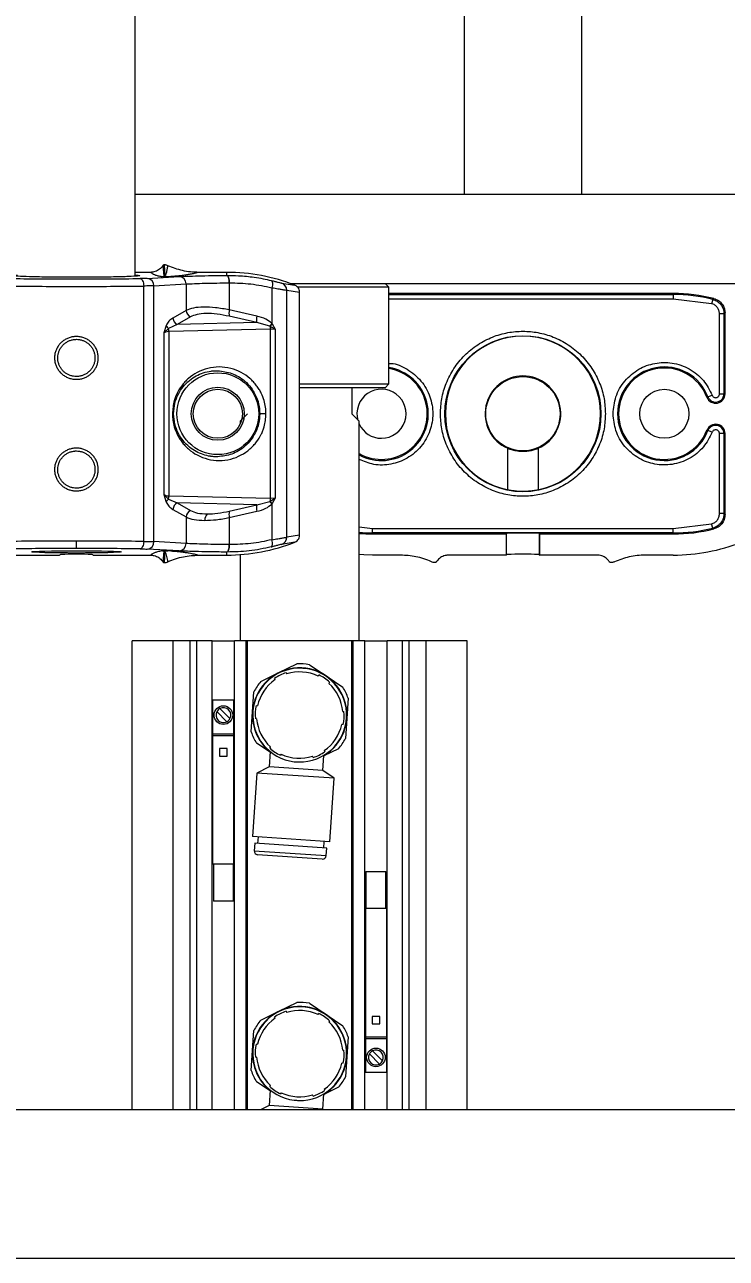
# Model space of a CAD drawing. Header units: millimetres. Extents: x 29 to 2500, y -68 to 1852.
# Drawn here: x 1214.8 to 1309.1, y 196.4 to 362.2 of the extents above; entities that cross this region are included whole.
import ezdxf

# ---------------------------------------------------------------- set-up
doc = ezdxf.new("R2010")
doc.units = ezdxf.units.MM
doc.header["$LTSCALE"] = 6
doc.layers.add('1', color=70, linetype='Continuous')
doc.styles.add('SLDTEXTSTYLE2', font='TXT', dxfattribs={"width": 0.7})
doc.dimstyles.new('SLDDIMSTYLE2', dxfattribs={"dimtxt": 18.169434, "dimasz": 4.5, "dimexe": 0, "dimexo": 0.0625, "dimgap": 4.542358, "dimtad": 0, "dimtih": 1, "dimtoh": 1, "dimdec": 0, "dimrnd": 1e-09, "dimzin": 12, "dimdsep": 46, "dimtxsty": 'SLDTEXTSTYLE2', "dimblk1": 'NONE', "dimblk2": 'NONE', "dimsah": 1, "dimcen": 0.09, "dimadec": 0, "dimazin": 3, "dimtfac": 1, "dimtdec": 3, "dimtofl": 0, "dimtmove": 0, "dimatfit": 3, "dimldrblk": 'NONE', "dimfxl": 0, "dimfrac": 2, "dimtolj": 1, "dimtzin": 12, "dimarcsym": 0})

# ---------------------------------------------------------------- blocks, each defined once
blk = doc.blocks.new('_D_4')
at = {"layer": '1'}
blk.add_line((1333.27, 386.69), (882.6, 386.69), dxfattribs=at)
at = {"layer": '1', "insert": (846.18, 396.57), "char_height": 15.875, "attachment_point": 1, "style": 'SLDTEXTSTYLE2'}
blk.add_mtext('190', dxfattribs=at)
blk = doc.blocks.new('_None')

msp = doc.modelspace()

# ---------------------------------------------------------------- linework, layer by layer
at = {"color": 7, "linetype": 'Continuous', "lineweight": 18}
for p, q in [((1229.665, 328.373), (1229.665, 401.89)), ((1273.865, 401.89), (1273.865, 339.39)), ((1289.665, 339.39), (1289.665, 401.89)), ((1229.665, 339.39), (1359.765, 339.39)), ((1231.722, 328.89), (1229.665, 328.89)), ((1231.271, 328.078), (1235.583, 328.327)), ((1233.565, 328.287), (1233.156, 328.332)), ((1233.398, 329.799), (1233.528, 328.371)), ((1233.528, 328.371), (1233.565, 328.287)), ((1233.565, 329.89), (1233.658, 328.378)), ((1233.581, 328.374), (1233.565, 329.89)), ((1233.565, 328.287), (1233.581, 328.374)), ((1234.434, 328.326), (1233.565, 328.287)), ((1233.658, 328.378), (1233.581, 328.374)), ((1241.967, 328.89), (1238.208, 328.89)), ((1241.967, 328.48), (1241.967, 328.89)), ((1241.986, 328.48), (1241.967, 328.48)), ((1230.805, 292.727), (1230.805, 327.053)), ((1232.181, 327.078), (1236.494, 327.327)), ((1232.181, 292.702), (1232.181, 327.078)), ((1236.494, 327.327), (1236.494, 323.756)), ((1242.298, 327.48), (1242.314, 327.48)), ((1242.314, 327.48), (1242.314, 323.846)), ((1248.039, 326.824), (1248.039, 322.034)), ((1249.332, 327.45), (1251.125, 327.152)), ((1250.497, 327.39), (1359.765, 327.39)), ((1263.765, 326.89), (1251.488, 326.89)), ((1263.765, 326.89), (1263.265, 327.39)), ((1263.765, 313.89), (1263.765, 326.89)), ((1250.024, 293.285), (1250.024, 326.496)), ((1250.024, 326.496), (1251.765, 326.219)), ((1251.765, 293.561), (1251.765, 326.219)), ((1301.967, 326.047), (1263.765, 326.047)), ((1263.765, 325.905), (1301.967, 325.905)), ((1301.967, 325.306), (1263.765, 325.306)), ((1301.967, 325.905), (1301.967, 326.047)), ((1301.967, 325.905), (1301.967, 325.306)), ((1307.118, 324.677), (1301.967, 325.306)), ((1307.262, 325.259), (1307.118, 324.677)), ((1307.415, 325.367), (1307.262, 325.259)), ((1236.494, 323.756), (1234.735, 322.739)), ((1246.017, 322.999), (1242.314, 323.846)), ((1308.781, 323.319), (1308.181, 323.319)), ((1308.181, 312.564), (1308.181, 323.319)), ((1308.922, 323.429), (1308.781, 323.319)), ((1308.781, 323.319), (1308.781, 312.564)), ((1308.922, 312.564), (1308.922, 323.429)), ((1233.837, 321.759), (1233.498, 320.765)), ((1235.317, 321.873), (1234.127, 321.365)), ((1237.075, 322.891), (1235.317, 321.873)), ((1246.017, 322.133), (1235.317, 321.873)), ((1246.017, 322.133), (1242.314, 322.98)), ((1247.739, 321.668), (1246.017, 322.133)), ((1247.796, 321.632), (1247.739, 321.668)), ((1247.88, 321.586), (1247.796, 321.632)), ((1248.039, 322.034), (1248.089, 321.961)), ((1248.089, 321.961), (1248.467, 321.245)), ((1234.127, 321.365), (1233.498, 320.765)), ((1233.498, 320.765), (1233.498, 299.015)), ((1234.187, 320.971), (1247.838, 321.303)), ((1234.187, 320.971), (1234.187, 298.809)), ((1247.838, 321.303), (1247.906, 321.304)), ((1247.838, 298.477), (1247.838, 321.303)), ((1248.467, 321.245), (1247.88, 321.586)), ((1247.906, 321.304), (1248.467, 321.245)), ((1248.467, 321.245), (1248.467, 298.536)), ((1251.765, 313.89), (1263.765, 313.89)), ((1263.265, 313.39), (1251.765, 313.39)), ((1258.765, 313.39), (1258.765, 309.89)), ((1263.265, 313.39), (1263.765, 313.89)), ((1306.493, 312.11), (1306.625, 312.161)), ((1306.625, 312.161), (1307.185, 312.378)), ((1308.181, 312.564), (1308.781, 312.564)), ((1308.781, 312.564), (1308.922, 312.564)), ((1234.827, 309.89), (1234.667, 309.89)), ((1243.765, 308.89), (1243.765, 308.515)), ((1247.238, 309.89), (1246.398, 309.89)), ((1259.765, 279.39), (1259.765, 308.89)), ((1306.625, 307.619), (1306.493, 307.67)), ((1307.185, 307.402), (1306.625, 307.619)), ((1308.781, 307.216), (1308.181, 307.216)), ((1308.181, 296.462), (1308.181, 307.216)), ((1308.922, 307.216), (1308.781, 307.216)), ((1308.781, 307.216), (1308.781, 296.462)), ((1308.922, 296.351), (1308.922, 307.216)), ((1279.716, 299.672), (1279.716, 305.243)), ((1283.815, 305.243), (1283.815, 299.672)), ((1233.498, 299.015), (1233.837, 298.021)), ((1233.498, 299.015), (1234.127, 298.415)), ((1234.127, 298.415), (1235.317, 297.907)), ((1247.838, 298.477), (1234.187, 298.809)), ((1247.796, 298.148), (1248.467, 298.536)), ((1248.467, 298.536), (1247.838, 298.477)), ((1248.467, 298.536), (1248.089, 297.82)), ((1234.735, 297.041), (1236.494, 296.024)), ((1246.017, 297.647), (1235.317, 297.907)), ((1235.317, 297.907), (1237.075, 296.89)), ((1242.314, 296.8), (1246.017, 297.647)), ((1242.314, 295.934), (1246.017, 296.781)), ((1246.017, 297.647), (1247.739, 298.112)), ((1247.739, 298.112), (1247.796, 298.148)), ((1248.089, 297.82), (1248.039, 297.746)), ((1248.039, 297.746), (1248.039, 292.956)), ((1236.494, 296.024), (1236.494, 292.453)), ((1242.314, 295.934), (1242.314, 292.3)), ((1301.967, 294.475), (1307.118, 295.103)), ((1307.262, 294.521), (1307.118, 295.103)), ((1308.781, 296.462), (1308.181, 296.462)), ((1308.781, 296.462), (1308.922, 296.351)), ((1251.765, 293.561), (1250.024, 293.285)), ((1259.765, 294.694), (1261.563, 294.475)), ((1261.563, 293.875), (1261.563, 294.475)), ((1261.563, 294.475), (1301.967, 294.475)), ((1261.563, 293.875), (1261.563, 293.733)), ((1301.967, 293.875), (1261.563, 293.875)), ((1261.563, 293.733), (1279.508, 293.733)), ((1279.508, 293.733), (1279.565, 293.791)), ((1279.508, 293.733), (1279.508, 290.89)), ((1279.565, 290.948), (1279.565, 293.791)), ((1283.965, 293.791), (1284.023, 293.733)), ((1283.965, 293.791), (1283.965, 290.948)), ((1284.023, 290.89), (1284.023, 293.733)), ((1284.023, 293.733), (1301.967, 293.733)), ((1301.967, 293.875), (1301.967, 294.475)), ((1301.967, 293.733), (1301.967, 293.875)), ((1307.415, 294.413), (1307.262, 294.521)), ((1221.765, 291.781), (1221.765, 292.781)), ((1236.494, 292.453), (1232.181, 292.702)), ((1242.314, 292.3), (1242.298, 292.3)), ((1251.125, 292.628), (1249.332, 292.331)), ((1211.809, 290.89), (1219.508, 290.89)), ((1219.565, 290.948), (1219.508, 290.89)), ((1224.023, 290.89), (1223.965, 290.948)), ((1224.023, 290.89), (1231.722, 290.89)), ((1235.583, 291.454), (1231.271, 291.702)), ((1233.156, 291.448), (1233.565, 291.493)), ((1233.528, 291.409), (1233.398, 289.981)), ((1233.565, 291.493), (1233.528, 291.409)), ((1233.565, 291.493), (1234.434, 291.454)), ((1233.581, 291.406), (1233.565, 291.493)), ((1233.565, 289.89), (1233.581, 291.406)), ((1233.658, 291.402), (1233.565, 289.89)), ((1233.581, 291.406), (1233.658, 291.402)), ((1238.208, 290.89), (1241.967, 290.89)), ((1241.967, 290.89), (1241.967, 291.301)), ((1241.967, 291.301), (1241.986, 291.301)), ((1243.765, 290.955), (1243.765, 279.39)), ((1265.323, 290.89), (1261.563, 290.89)), ((1279.508, 290.89), (1271.809, 290.89)), ((1279.508, 290.89), (1279.565, 290.948)), ((1283.965, 290.948), (1284.023, 290.89)), ((1291.722, 290.89), (1284.023, 290.89)), ((1301.967, 290.89), (1298.208, 290.89)), ((1229.265, 216.39), (1229.265, 279.39)), ((1234.765, 279.39), (1229.265, 279.39)), ((1234.765, 216.39), (1234.765, 279.39)), ((1237.043, 279.39), (1234.765, 279.39)), ((1237.043, 216.39), (1237.043, 279.39)), ((1237.943, 279.39), (1237.043, 279.39)), ((1237.943, 216.39), (1237.943, 279.39)), ((1240.015, 279.39), (1237.943, 279.39)), ((1240.015, 216.39), (1240.015, 279.39)), ((1240.015, 279.39), (1243.015, 279.39)), ((1243.015, 216.39), (1243.015, 279.39)), ((1244.577, 279.39), (1243.015, 279.39)), ((1244.577, 216.39), (1244.577, 279.39)), ((1244.765, 279.39), (1244.577, 279.39)), ((1244.765, 216.39), (1244.765, 279.39)), ((1258.765, 279.39), (1244.765, 279.39)), ((1258.765, 216.39), (1258.765, 279.39)), ((1258.954, 279.39), (1258.765, 279.39)), ((1258.954, 216.39), (1258.954, 279.39)), ((1260.515, 279.39), (1258.954, 279.39)), ((1260.515, 216.39), (1260.515, 279.39)), ((1260.515, 279.39), (1263.515, 279.39)), ((1263.515, 216.39), (1263.515, 279.39)), ((1265.587, 279.39), (1263.515, 279.39)), ((1265.587, 216.39), (1265.587, 279.39)), ((1266.487, 279.39), (1265.587, 279.39)), ((1266.487, 216.39), (1266.487, 279.39)), ((1268.765, 279.39), (1266.487, 279.39)), ((1268.765, 216.39), (1268.765, 279.39)), ((1274.265, 279.39), (1268.765, 279.39)), ((1274.265, 216.39), (1274.265, 279.39)), ((1248.974, 275.094), (1251.399, 276.28)), ((1253.069, 276.166), (1255.309, 274.659)), ((1246.549, 273.907), (1248.974, 275.094)), ((1248.459, 274.156), (1248.381, 274.315)), ((1249.953, 275.084), (1250.031, 274.925)), ((1254.239, 274.636), (1254.338, 274.783)), ((1255.309, 274.659), (1257.549, 273.152)), ((1255.79, 273.806), (1255.691, 273.659)), ((1245.43, 269.825), (1245.615, 272.518)), ((1240.115, 271.39), (1240.015, 271.39)), ((1242.915, 271.39), (1240.115, 271.39)), ((1240.115, 266.89), (1240.115, 271.39)), ((1242.402, 268.928), (1241.053, 270.277)), ((1242.915, 266.89), (1242.915, 271.39)), ((1243.015, 271.39), (1242.915, 271.39)), ((1245.928, 270.668), (1246.105, 270.656)), ((1258.285, 271.649), (1258.1, 268.955)), ((1240.629, 269.853), (1241.978, 268.503)), ((1245.245, 267.132), (1245.43, 269.825)), ((1245.985, 268.91), (1245.809, 268.922)), ((1257.545, 269.871), (1257.722, 269.858)), ((1258.1, 268.955), (1257.916, 266.262)), ((1257.602, 268.113), (1257.426, 268.125)), ((1240.115, 266.89), (1242.915, 266.89)), ((1240.115, 266.659), (1240.115, 266.89)), ((1240.115, 249.39), (1240.115, 266.659)), ((1240.115, 266.659), (1242.915, 266.659)), ((1242.915, 266.659), (1242.915, 266.89)), ((1242.915, 249.39), (1242.915, 266.659)), ((1247.814, 264.395), (1245.981, 265.628)), ((1241.015, 264.89), (1241.015, 263.89)), ((1242.015, 264.89), (1241.015, 264.89)), ((1241.015, 263.89), (1242.015, 263.89)), ((1242.015, 263.89), (1242.015, 264.89)), ((1247.82, 264.479), (1247.678, 262.418)), ((1247.74, 264.974), (1247.839, 265.121)), ((1249.291, 264.144), (1249.193, 263.997)), ((1253.577, 263.697), (1253.499, 263.855)), ((1254.861, 261.925), (1255.003, 263.984)), ((1256.981, 264.873), (1254.997, 263.902)), ((1255.071, 264.625), (1255.149, 264.466)), ((1247.678, 262.418), (1246.019, 261.606)), ((1254.861, 261.925), (1247.678, 262.418)), ((1246.019, 261.606), (1245.434, 253.085)), ((1256.394, 260.894), (1246.019, 261.606)), ((1256.394, 260.894), (1254.861, 261.925)), ((1255.81, 252.373), (1256.394, 260.894)), ((1255.81, 252.373), (1245.434, 253.085)), ((1245.722, 252.164), (1245.653, 251.166)), ((1255.399, 251.499), (1245.722, 252.164)), ((1246.182, 253.034), (1246.121, 252.136)), ((1255, 251.527), (1255.061, 252.425)), ((1245.653, 251.166), (1255.33, 250.502)), ((1254.797, 250.037), (1246.118, 250.633)), ((1255.33, 250.502), (1255.399, 251.499)), ((1240.115, 249.39), (1240.015, 249.39)), ((1240.115, 249.39), (1242.915, 249.39)), ((1240.165, 249.39), (1240.165, 244.39)), ((1242.865, 244.39), (1242.865, 249.39)), ((1243.015, 249.39), (1242.915, 249.39)), ((1260.665, 248.39), (1260.665, 243.39)), ((1260.665, 248.39), (1263.365, 248.39)), ((1263.365, 243.39), (1263.365, 248.39)), ((1242.865, 244.39), (1240.165, 244.39)), ((1260.515, 243.39), (1260.615, 243.39)), ((1263.415, 243.39), (1260.615, 243.39)), ((1260.615, 243.39), (1260.615, 226.121)), ((1263.415, 243.39), (1263.415, 226.121)), ((1263.415, 243.39), (1263.515, 243.39)), ((1248.974, 229.594), (1251.399, 230.78)), ((1253.069, 230.666), (1255.309, 229.159)), ((1246.549, 228.407), (1248.974, 229.594)), ((1248.459, 228.656), (1248.381, 228.815)), ((1249.953, 229.584), (1250.031, 229.425)), ((1254.239, 229.136), (1254.338, 229.283)), ((1255.309, 229.159), (1257.549, 227.652)), ((1262.515, 228.89), (1261.515, 228.89)), ((1261.515, 228.89), (1261.515, 227.89)), ((1262.515, 227.89), (1262.515, 228.89)), ((1255.79, 228.306), (1255.691, 228.159)), ((1261.515, 227.89), (1262.515, 227.89)), ((1245.43, 224.325), (1245.615, 227.018)), ((1258.285, 226.149), (1258.1, 223.455)), ((1263.415, 226.121), (1260.615, 226.121)), ((1260.615, 226.121), (1260.615, 225.89)), ((1263.415, 225.89), (1260.615, 225.89)), ((1260.615, 225.89), (1260.615, 221.39)), ((1263.415, 226.121), (1263.415, 225.89)), ((1263.415, 225.89), (1263.415, 221.39)), ((1245.245, 221.632), (1245.43, 224.325)), ((1245.928, 225.168), (1246.105, 225.156)), ((1257.545, 224.371), (1257.722, 224.358)), ((1261.129, 223.853), (1262.478, 222.503)), ((1262.902, 222.928), (1261.553, 224.277)), ((1245.985, 223.41), (1245.809, 223.422)), ((1257.602, 222.613), (1257.426, 222.625)), ((1258.1, 223.455), (1257.916, 220.762)), ((1260.515, 221.39), (1260.615, 221.39)), ((1260.615, 221.39), (1263.415, 221.39)), ((1263.415, 221.39), (1263.515, 221.39)), ((1247.814, 218.895), (1245.981, 220.128)), ((1247.82, 218.979), (1247.678, 216.918)), ((1247.74, 219.474), (1247.839, 219.621)), ((1256.981, 219.373), (1254.997, 218.402)), ((1255.071, 219.125), (1255.149, 218.966)), ((1249.291, 218.644), (1249.193, 218.497)), ((1253.577, 218.197), (1253.499, 218.355)), ((1254.861, 216.425), (1255.003, 218.484)), ((943.765, 216.39), (1489.765, 216.39)), ((1247.678, 216.918), (1246.6, 216.39)), ((1254.861, 216.425), (1247.678, 216.918)), ((1254.913, 216.39), (1254.861, 216.425)), ((943.765, 196.39), (1489.765, 196.39))]:
    msp.add_line(p, q, dxfattribs=at)
at = {"color": 7, "linetype": 'Continuous', "lineweight": 18, "flags": 128}
for points in [[(1242.298, 327.48), (1242.29, 327.672), (1242.27, 327.857), (1242.239, 328.028), (1242.198, 328.178), (1242.148, 328.303), (1242.092, 328.397), (1242.031, 328.456), (1241.967, 328.48)], [(1241.986, 328.48), (1242.05, 328.456), (1242.11, 328.397), (1242.166, 328.303), (1242.216, 328.178), (1242.256, 328.028), (1242.287, 327.857), (1242.307, 327.672), (1242.314, 327.48)], [(1230.353, 328.053), (1230.44, 328.03), (1230.524, 327.97), (1230.601, 327.876), (1230.669, 327.752), (1230.726, 327.601), (1230.768, 327.43), (1230.795, 327.245), (1230.805, 327.053)], [(1247.954, 327.794), (1248.005, 327.759), (1248.047, 327.693), (1248.077, 327.598), (1248.095, 327.476), (1248.101, 327.333), (1248.093, 327.173), (1248.072, 327.002), (1248.039, 326.824)], [(1230.805, 292.727), (1230.795, 292.535), (1230.768, 292.35), (1230.726, 292.179), (1230.669, 292.028), (1230.601, 291.904), (1230.524, 291.81), (1230.44, 291.751), (1230.353, 291.727)], [(1241.967, 291.301), (1242.031, 291.324), (1242.092, 291.384), (1242.148, 291.478), (1242.198, 291.602), (1242.239, 291.753), (1242.27, 291.923), (1242.29, 292.108), (1242.298, 292.3)], [(1242.314, 292.3), (1242.307, 292.108), (1242.287, 291.923), (1242.256, 291.753), (1242.216, 291.602), (1242.166, 291.478), (1242.11, 291.384), (1242.05, 291.324), (1241.986, 291.301)], [(1247.954, 291.987), (1248.005, 292.021), (1248.047, 292.088), (1248.077, 292.183), (1248.095, 292.304), (1248.101, 292.447), (1248.093, 292.607), (1248.072, 292.779), (1248.039, 292.956)], [(1261.563, 290.89), (1260.392, 290.918), (1259.765, 290.955)]]:
    msp.add_lwpolyline(points, dxfattribs=at)
at = {"color": 7, "linetype": 'Continuous', "lineweight": 18}
for centre, radius in [((1281.765, 309.89), 10.485), ((1240.765, 309.89), 5.5), ((1240.765, 309.89), 3.562), ((1281.765, 309.89), 4.992), ((1240.765, 309.89), 3.3), ((1300.765, 309.89), 3.3), ((1241.515, 269.39), 1.25), ((1262.015, 223.39), 1.25)]:
    msp.add_circle(centre, radius, dxfattribs=at)
for centre, radius, start, end in [((1233.143, 330.231), 1.899, 270.36242, 281.68371), ((1233.565, 328.174), 0.2, 85.58941, 100.70799), ((1234.549, 335.818), 7.493, 263.17595, 269.12116), ((1235.523, 327.358), 0.971, 358.17771, 86.48318), ((1241.967, 303.89), 25, 68.51183, 90), ((1231.211, 327.109), 0.971, 358.17771, 86.48318), ((1249.028, 326.501), 0.996, 359.6614, 72.21882), ((1301.967, 303.89), 22.157, 75.76803, 90), ((1301.967, 303.89), 22.015, 76.08365, 90), ((1237.595, 323.868), 1.107, 185.77143, 242.00066), ((1243.918, 323.412), 1.662, 164.86435, 195.06649), ((1234.768, 322.141), 1.006, 202.28156, 230.44481), ((1235.836, 322.85), 1.107, 185.77143, 242.00066), ((1247.622, 322.565), 1.662, 164.86435, 195.06649), ((1250.086, 320.049), 2.851, 135.88289, 145.40637), ((1250.043, 319.92), 2.825, 133.75649, 142.70147), ((1246.401, 321.286), 1.436, 0.67956, 13.92461), ((1232.767, 320.956), 1.42, 0.62337, 16.76022), ((1246.417, 321.306), 1.489, 359.95015, 10.87024), ((1281.765, 309.89), 10.421, 281.3412, 258.6588), ((1221.765, 317.39), 2.5, 89.93602, 90), ((1262.765, 309.89), 6.285, 241.48755, 80.84438), ((1262.765, 309.89), 6.143, 240.7665, 80.63113), ((1300.765, 309.89), 6.285, 21.18278, 338.81722), ((1300.765, 309.89), 6.143, 21.18278, 338.81722), ((1281.765, 309.89), 5.079, 293.79953, 246.20047), ((1262.765, 309.89), 3.3, 270, 195.99459), ((1307.665, 312.564), 1.257, 201.18278, 0), ((1307.665, 312.564), 1.115, 201.18278, 0), ((1262.765, 309.89), 3.3, 204.61998, 270), ((1307.665, 307.216), 1.257, 0, 158.81722), ((1307.665, 307.216), 1.115, 0, 158.81722), ((1221.765, 302.39), 2.5, 89.93602, 90), ((1234.768, 297.64), 1.006, 129.5552, 157.71844), ((1232.767, 298.825), 1.42, 343.23978, 359.37663), ((1246.401, 298.494), 1.436, 346.07539, 359.32044), ((1235.836, 296.93), 1.107, 117.99934, 174.22857), ((1237.595, 295.913), 1.107, 117.99934, 174.22857), ((1243.918, 296.368), 1.662, 164.93351, 195.13565), ((1247.622, 297.215), 1.662, 164.93351, 195.13565), ((1250.086, 299.731), 2.851, 214.59363, 224.11711), ((1250.043, 299.86), 2.825, 217.29853, 226.24351), ((1240.186, 295.611), 1.165, 135.79064, 182.63134), ((1261.563, 315.89), 22.015, 265.31552, 270), ((1261.563, 315.89), 22.157, 265.34557, 270), ((1301.967, 315.89), 22.015, 270, 283.91635), ((1301.967, 315.89), 22.157, 270, 284.23197), ((1231.211, 292.671), 0.971, 273.51682, 1.82229), ((1235.523, 292.422), 0.971, 273.51682, 1.82229), ((1241.967, 315.89), 25, 270, 291.48817), ((1249.028, 293.279), 0.996, 287.78118, 0.3386), ((1301.967, 315.89), 25, 270, 291.48817), ((1233.143, 289.55), 1.899, 78.31629, 89.63758), ((1233.565, 291.606), 0.2, 259.29201, 274.41059), ((1234.549, 283.962), 7.493, 90.87884, 96.82405), ((1251.765, 269.39), 6.35, 300.61042, 176.07406), ((1251.765, 269.39), 6.3, 268.73269, 263.41543), ((1251.765, 269.39), 6.9, 79.10557, 93.04255), ((1251.765, 269.39), 6.9, 139.10557, 153.04255), ((1251.765, 269.39), 5.8, 124.75095, 167.39717), ((1251.765, 269.39), 5.975, 107.65318, 124.49494), ((1251.765, 269.39), 5.8, 64.75095, 107.39717), ((1251.765, 269.39), 5.975, 47.65318, 64.49494), ((1251.765, 269.39), 5.8, 4.75095, 47.39717), ((1251.765, 269.39), 6.9, 19.10557, 33.04255), ((1241.515, 269.39), 1, 117.5424, 152.4576), ((1241.515, 269.39), 1, 332.4576, 117.5424), ((1251.765, 269.39), 5.975, 167.65318, 184.49494), ((1241.515, 269.39), 1, 152.4576, 297.5424), ((1241.515, 269.39), 1, 297.5424, 332.4576), ((1251.765, 269.39), 6.35, 176.07406, 231.94334), ((1251.765, 269.39), 5.8, 184.75095, 227.39717), ((1251.765, 269.39), 5.975, 347.65318, 4.49494), ((1251.765, 269.39), 6.9, 199.10557, 213.04255), ((1251.765, 269.39), 5.8, 304.75095, 347.39717), ((1251.765, 269.39), 6.9, 319.10557, 333.04255), ((1251.765, 269.39), 5.975, 227.65318, 244.49494), ((1251.765, 269.39), 5.8, 244.75095, 287.39717), ((1251.765, 269.39), 5.975, 287.65318, 304.49494), ((1246.152, 251.132), 0.5, 176.07406, 266.07406), ((1254.832, 250.536), 0.5, 266.07406, 356.07406), ((1251.765, 223.89), 6.9, 79.10557, 93.04255), ((1251.765, 223.89), 6.35, 300.61042, 176.07406), ((1251.765, 223.89), 6.3, 268.73269, 263.41543), ((1251.765, 223.89), 5.975, 107.65318, 124.49494), ((1251.765, 223.89), 5.8, 64.75095, 107.39717), ((1251.765, 223.89), 5.975, 47.65318, 64.49494), ((1251.765, 223.89), 6.9, 139.10557, 153.04255), ((1251.765, 223.89), 5.8, 124.75095, 167.39717), ((1251.765, 223.89), 5.8, 4.75095, 47.39717), ((1251.765, 223.89), 6.9, 19.10557, 33.04255), ((1251.765, 223.89), 6.35, 176.07406, 231.5377), ((1251.765, 223.89), 5.975, 167.65318, 184.49494), ((1251.765, 223.89), 5.975, 347.65318, 4.49494), ((1262.015, 223.39), 1, 152.4576, 297.5424), ((1262.015, 223.39), 1, 117.5424, 152.4576), ((1262.015, 223.39), 1, 332.4576, 117.5424), ((1251.765, 223.89), 5.8, 184.75095, 227.39717), ((1251.765, 223.89), 5.8, 304.75095, 347.39717), ((1262.015, 223.39), 1, 297.5424, 332.4576), ((1251.765, 223.89), 6.9, 199.10557, 213.04255), ((1251.765, 223.89), 6.9, 319.10557, 333.04255), ((1251.765, 223.89), 5.975, 227.65318, 244.49494), ((1251.765, 223.89), 5.975, 287.65318, 304.49494), ((1251.765, 223.89), 5.8, 244.75095, 287.39717)]:
    msp.add_arc(centre, radius, start, end, dxfattribs=at)
for centre in [(1281.765, 293.791), (1221.765, 290.948), (1281.765, 290.948)]:
    msp.add_ellipse(centre, major_axis=(2.2, 0), ratio=0.0261859, start_param=0, end_param=3.1415927, dxfattribs=at)
msp.add_ellipse((1221.765, 291.33), major_axis=(6, 0), ratio=0.0261859, dxfattribs=at)
for points, knots in [([(1221.765, 328.227), (1221.304, 328.228), (1219.911, 328.229), (1217.645, 328.25), (1215.368, 328.296), (1213.775, 328.361), (1213.153, 328.434), (1213.219, 328.493), (1213.758, 328.521), (1213.865, 328.526)], [0, 0, 0, 0, 0.0847385, 0.2559797, 0.4310534, 0.6061784, 0.7813667, 0.9565873, 1, 1, 1, 1]), ([(1229.665, 328.53), (1229.92, 328.508), (1230.461, 328.463), (1230.11, 328.389), (1228.887, 328.32), (1226.839, 328.266), (1224.352, 328.233), (1222.58, 328.229), (1221.765, 328.227)], [0, 0, 0, 0, 0.1552129, 0.3293253, 0.5034604, 0.677551, 0.851602, 1, 1, 1, 1]), ([(1233.398, 329.799), (1233.295, 329.665), (1233.057, 329.352), (1232.521, 329.018), (1232.034, 328.897), (1231.766, 328.891), (1231.722, 328.89)], [0, 0, 0, 0, 0.2545858, 0.5935692, 0.9325658, 1, 1, 1, 1]), ([(1233.156, 328.332), (1233.065, 328.344), (1232.842, 328.375), (1232.642, 328.426), (1232.457, 328.481), (1232.31, 328.537), (1232.191, 328.588), (1232.042, 328.663), (1231.875, 328.763), (1231.775, 328.846), (1231.722, 328.89)], [0, 0, 0, 0, 0.06774617, 0.16593202, 0.27631606, 0.36461355, 0.46262443, 0.55311407, 0.76395274, 1, 1, 1, 1]), ([(1233.565, 329.89), (1233.548, 329.889), (1233.523, 329.887), (1233.491, 329.876), (1233.469, 329.866), (1233.447, 329.852), (1233.422, 329.832), (1233.407, 329.812), (1233.398, 329.799)], [0, 0, 0, 0, 0.2540313, 0.38027824, 0.50652487, 0.63277111, 0.75901691, 1, 1, 1, 1]), ([(1234.059, 329.784), (1233.997, 329.808), (1233.887, 329.851), (1233.72, 329.884), (1233.617, 329.888), (1233.565, 329.89)], [0, 0, 0, 0, 0.3915925, 0.6932513, 1, 1, 1, 1]), ([(1233.658, 328.378), (1233.734, 328.532), (1233.887, 328.843), (1233.974, 329.311), (1234.031, 329.626), (1234.059, 329.784)], [0, 0, 0, 0, 0.3267926, 0.6626865, 1, 1, 1, 1]), ([(1238.208, 328.89), (1237.843, 328.902), (1237.112, 328.926), (1235.7, 329.155), (1234.708, 329.535), (1234.059, 329.784)], [0, 0, 0, 0, 0.2565362, 0.5130731, 1, 1, 1, 1]), ([(1238.208, 328.89), (1238.126, 328.869), (1237.965, 328.827), (1237.711, 328.766), (1237.455, 328.709), (1237.197, 328.656), (1236.939, 328.607), (1236.684, 328.562), (1236.429, 328.521), (1236.154, 328.481), (1235.758, 328.431), (1235.305, 328.377), (1234.683, 328.341), (1234.434, 328.326)], [0, 0, 0, 0, 0.1126223, 0.2189207, 0.3189012, 0.4125714, 0.4999403, 0.5776327, 0.6493537, 0.7151193, 0.7915739, 0.9166573, 1, 1, 1, 1]), ([(1235.583, 328.327), (1235.925, 328.344), (1236.615, 328.378), (1238.132, 328.422), (1239.918, 328.457), (1241.289, 328.472), (1241.967, 328.48)], [0, 0, 0, 0, 0.2474554, 0.5000329, 0.7525928, 1, 1, 1, 1]), ([(1241.986, 328.48), (1242.5, 328.475), (1243.378, 328.466), (1244.598, 328.369), (1245.712, 328.234), (1246.826, 328.05), (1247.591, 327.876), (1247.954, 327.794)], [0, 0, 0, 0, 0.2560913, 0.4376176, 0.6101078, 0.8148545, 1, 1, 1, 1]), ([(1212.725, 327.053), (1214.182, 327.038), (1217.069, 327.008), (1221.765, 326.996), (1226.461, 327.008), (1229.348, 327.038), (1230.805, 327.053)], [0, 0, 0, 0, 0.2523369, 0.5, 0.7476644, 1, 1, 1, 1]), ([(1213.177, 328.053), (1214.528, 328.038), (1217.269, 328.007), (1221.765, 327.995), (1226.262, 328.007), (1229.002, 328.038), (1230.353, 328.053)], [0, 0, 0, 0, 0.2465356, 0.5, 0.7534644, 1, 1, 1, 1]), ([(1231.271, 328.078), (1231.159, 328.073), (1230.935, 328.062), (1230.547, 328.056), (1230.353, 328.053)], [0, 0, 0, 0, 0.5000284, 1, 1, 1, 1]), ([(1232.181, 327.078), (1232.001, 327.073), (1231.662, 327.062), (1231.08, 327.056), (1230.805, 327.053)], [0, 0, 0, 0, 0.5293462, 1, 1, 1, 1]), ([(1236.494, 327.327), (1236.84, 327.346), (1237.515, 327.382), (1238.97, 327.425), (1240.561, 327.459), (1241.732, 327.473), (1242.298, 327.48)], [0, 0, 0, 0, 0.2732913, 0.5310591, 0.7732969, 1, 1, 1, 1]), ([(1242.314, 327.48), (1243.278, 327.459), (1245.205, 327.416), (1247.095, 327.021), (1248.039, 326.824)], [0, 0, 0, 0, 0.5003751, 1, 1, 1, 1]), ([(1247.954, 327.794), (1248.123, 327.752), (1248.463, 327.668), (1248.88, 327.559), (1249.201, 327.475), (1249.288, 327.458), (1249.332, 327.45)], [0, 0, 0, 0, 0.2497763, 0.49984, 0.7498983, 1, 1, 1, 1]), ([(1248.039, 326.824), (1248.322, 326.778), (1248.821, 326.697), (1249.417, 326.592), (1249.846, 326.519), (1249.966, 326.503), (1250.024, 326.496)], [0, 0, 0, 0, 0.2826629, 0.4995804, 0.758593, 1, 1, 1, 1]), ([(1251.765, 326.219), (1251.754, 326.331), (1251.732, 326.555), (1251.56, 326.853), (1251.344, 327.052), (1251.183, 327.126), (1251.125, 327.152)], [0, 0, 0, 0, 0.2793396, 0.5586098, 0.8397034, 1, 1, 1, 1]), ([(1307.262, 325.259), (1307.472, 325.185), (1307.892, 325.037), (1308.382, 324.57), (1308.717, 323.983), (1308.759, 323.54), (1308.781, 323.319)], [0, 0, 0, 0, 0.2503043, 0.5002118, 0.750114, 1, 1, 1, 1]), ([(1307.415, 325.367), (1307.627, 325.291), (1308.053, 325.137), (1308.545, 324.656), (1308.865, 324.068), (1308.904, 323.636), (1308.922, 323.429)], [0, 0, 0, 0, 0.2550891, 0.5101811, 0.7652137, 1, 1, 1, 1]), ([(1242.314, 323.846), (1241.687, 323.959), (1240.446, 324.181), (1238.818, 324.253), (1237.434, 324.135), (1236.81, 323.884), (1236.494, 323.756)], [0, 0, 0, 0, 0.2524341, 0.4994389, 0.746349, 1, 1, 1, 1]), ([(1242.314, 322.98), (1241.758, 323.091), (1240.643, 323.315), (1239.165, 323.388), (1237.913, 323.268), (1237.354, 323.016), (1237.075, 322.891)], [0, 0, 0, 0, 0.2485464, 0.4993099, 0.7504439, 1, 1, 1, 1]), ([(1308.181, 323.319), (1308.166, 323.474), (1308.136, 323.783), (1307.902, 324.195), (1307.559, 324.521), (1307.265, 324.625), (1307.118, 324.677)], [0, 0, 0, 0, 0.2498977, 0.4997974, 0.7497896, 1, 1, 1, 1]), ([(1234.735, 322.739), (1234.553, 322.625), (1234.23, 322.422), (1233.956, 321.96), (1233.837, 321.759)], [0, 0, 0, 0, 0.5637257, 1, 1, 1, 1]), ([(1248.039, 322.034), (1247.777, 322.238), (1247.17, 322.711), (1246.435, 322.895), (1246.017, 322.999)], [0, 0, 0, 0, 0.4327257, 1, 1, 1, 1]), ([(1221.769, 320.264), (1221.851, 320.262), (1222.015, 320.258), (1222.263, 320.226), (1222.51, 320.175), (1222.751, 320.102), (1222.983, 320.01), (1223.206, 319.9), (1223.422, 319.769), (1223.624, 319.621), (1223.812, 319.458), (1223.985, 319.28), (1224.143, 319.086), (1224.283, 318.88), (1224.444, 318.594), (1224.566, 318.289), (1224.647, 317.974), (1224.7, 317.658), (1224.712, 317.338), (1224.684, 317.022), (1224.63, 316.712), (1224.538, 316.412), (1224.409, 316.126), (1224.257, 315.851), (1224.071, 315.595), (1223.854, 315.363), (1223.616, 315.147), (1223.35, 314.96), (1223.063, 314.807), (1222.837, 314.71), (1222.603, 314.631), (1222.36, 314.572), (1222.137, 314.536), (1221.938, 314.519), (1221.741, 314.513), (1221.518, 314.523), (1221.271, 314.553), (1221.024, 314.605), (1220.783, 314.677), (1220.55, 314.769), (1220.327, 314.879), (1220.111, 315.01), (1219.909, 315.157), (1219.721, 315.32), (1219.548, 315.498), (1219.389, 315.692), (1219.249, 315.898), (1219.088, 316.184), (1218.965, 316.489), (1218.884, 316.804), (1218.831, 317.12), (1218.818, 317.44), (1218.846, 317.756), (1218.9, 318.065), (1218.992, 318.366), (1219.12, 318.652), (1219.272, 318.927), (1219.458, 319.183), (1219.675, 319.415), (1219.912, 319.631), (1220.178, 319.819), (1220.465, 319.972), (1220.767, 320.102), (1221.087, 320.195), (1221.392, 320.244), (1221.593, 320.262), (1221.71, 320.264), (1221.769, 320.264)], [0, 0, 0, 0, 0.0134675, 0.0270286, 0.0408845, 0.0548424, 0.0683099, 0.0818713, 0.0957297, 0.1096913, 0.1231018, 0.1366074, 0.1504163, 0.1643317, 0.1775099, 0.2043365, 0.2180221, 0.2308396, 0.2569247, 0.2702252, 0.2828381, 0.3084867, 0.3215506, 0.33429, 0.3601825, 0.3733622, 0.3864386, 0.4130184, 0.4265506, 0.4399081, 0.4533572, 0.4670941, 0.4809303, 0.4903654, 0.4998324, 0.5133025, 0.5268661, 0.5407247, 0.5546854, 0.5681555, 0.5817195, 0.5955806, 0.609545, 0.6229558, 0.6364617, 0.650271, 0.6641868, 0.6773653, 0.7041925, 0.7178783, 0.7306973, 0.7567854, 0.7700876, 0.7827001, 0.8083478, 0.8214112, 0.8341505, 0.860043, 0.8732226, 0.8862977, 0.9128747, 0.9264055, 0.9397628, 0.9669246, 0.9807606, 0.9903634, 1, 1, 1, 1]), ([(1233.498, 320.765), (1233.589, 320.821), (1233.767, 320.933), (1234.049, 320.958), (1234.187, 320.971)], [0, 0, 0, 0, 0.5100253, 1, 1, 1, 1]), ([(1270.681, 309.89), (1270.717, 310.566), (1270.791, 311.959), (1271.408, 314.025), (1272.43, 316.011), (1273.872, 317.784), (1275.644, 319.224), (1277.631, 320.253), (1279.697, 320.847), (1281.765, 321.037), (1283.834, 320.847), (1285.9, 320.253), (1287.886, 319.224), (1289.659, 317.784), (1291.1, 316.011), (1292.123, 314.025), (1292.74, 311.959), (1292.814, 310.566), (1292.85, 309.89)], [0, 0, 0, 0, 0.058258, 0.1200057, 0.1843204, 0.25, 0.3156796, 0.3799943, 0.441742, 0.5, 0.558258, 0.6200057, 0.6843204, 0.75, 0.8156796, 0.8799943, 0.941742, 1, 1, 1, 1]), ([(1221.768, 319.89), (1221.905, 319.883), (1222.183, 319.87), (1222.586, 319.763), (1222.969, 319.595), (1223.317, 319.365), (1223.626, 319.078), (1223.882, 318.743), (1224.08, 318.366), (1224.211, 317.965), (1224.272, 317.544), (1224.263, 317.125), (1224.184, 316.712), (1224.039, 316.323), (1223.829, 315.959), (1223.563, 315.636), (1223.243, 315.359), (1222.883, 315.14), (1222.486, 314.984), (1222.159, 314.915), (1221.916, 314.893), (1221.679, 314.886), (1221.351, 314.913), (1220.948, 315.015), (1220.564, 315.185), (1220.216, 315.413), (1219.907, 315.701), (1219.651, 316.035), (1219.452, 316.411), (1219.321, 316.813), (1219.258, 317.233), (1219.267, 317.652), (1219.346, 318.065), (1219.491, 318.455), (1219.7, 318.819), (1219.965, 319.142), (1220.285, 319.42), (1220.645, 319.639), (1221.042, 319.796), (1221.369, 319.864), (1221.613, 319.887), (1221.714, 319.889), (1221.765, 319.89)], [0, 0, 0, 0, 0.0260953, 0.0529469, 0.0790696, 0.1059325, 0.1323676, 0.1595593, 0.1861501, 0.2135259, 0.2398642, 0.2669827, 0.2930535, 0.319874, 0.3460776, 0.3730225, 0.3995516, 0.4268478, 0.453392, 0.4807241, 0.4902997, 0.4999112, 0.5260058, 0.5528567, 0.5789787, 0.6058408, 0.6322749, 0.6594655, 0.6860565, 0.7134323, 0.7397718, 0.7668916, 0.7929627, 0.8197835, 0.8459863, 0.8729303, 0.8994585, 0.9267538, 0.9532986, 0.9806314, 0.9902973, 1, 1, 1, 1]), ([(1263.765, 316.662), (1263.854, 316.662), (1264.711, 316.66), (1266.297, 315.907), (1268.177, 314.397), (1269.38, 312.246), (1269.78, 309.891), (1269.381, 307.53), (1268.176, 305.399), (1266.299, 303.818), (1264.06, 303.007), (1261.767, 302.912), (1260.409, 303.484), (1259.765, 303.756)], [0, 0, 0, 0, 0.0112327, 0.1085969, 0.2121127, 0.3156286, 0.4129927, 0.5103568, 0.6138726, 0.7173885, 0.8147526, 0.9121167, 1, 1, 1, 1]), ([(1293.881, 309.89), (1293.956, 310.661), (1294.113, 312.25), (1295.365, 314.383), (1297.227, 315.959), (1299.476, 316.785), (1301.871, 316.827), (1304.177, 316.031), (1306.116, 314.494), (1306.836, 313.069), (1307.185, 312.378)], [0, 0, 0, 0, 0.121172, 0.25, 0.378828, 0.5, 0.621172, 0.75, 0.878828, 1, 1, 1, 1]), ([(1247.238, 309.89), (1247.226, 310.188), (1247.201, 310.789), (1246.988, 311.729), (1246.679, 312.525), (1246.319, 313.179), (1245.971, 313.691), (1245.56, 314.182), (1244.89, 314.828), (1243.879, 315.516), (1242.479, 316.049), (1240.953, 316.238), (1239.426, 316.049), (1238.026, 315.516), (1237.016, 314.829), (1236.346, 314.182), (1235.815, 313.548), (1235.391, 312.865), (1235.086, 312.163), (1234.778, 311.28), (1234.715, 310.492), (1234.667, 309.89)], [0, 0, 0, 0, 0.0380687, 0.0767946, 0.1247251, 0.152566, 0.1812714, 0.2139593, 0.2477484, 0.3243812, 0.4097376, 0.5001816, 0.5906257, 0.675982, 0.7526149, 0.7863771, 0.8190918, 0.8755599, 0.899812, 0.9235557, 1, 1, 1, 1]), ([(1234.827, 309.89), (1234.861, 310.364), (1234.93, 311.311), (1235.425, 312.542), (1236.103, 313.581), (1237.195, 314.663), (1238.504, 315.355), (1239.582, 315.595), (1240.239, 315.669), (1240.536, 315.671), (1240.765, 315.672)], [0, 0, 0, 0, 0.1257555, 0.2511128, 0.3681974, 0.5014013, 0.7504833, 0.8879571, 0.9133039, 1, 1, 1, 1]), ([(1240.765, 315.672), (1241.4, 315.596), (1242.669, 315.443), (1244.178, 314.544), (1245.207, 313.47), (1245.85, 312.439), (1246.307, 311.24), (1246.368, 310.33), (1246.398, 309.89)], [0, 0, 0, 0, 0.24963728, 0.49861001, 0.63149415, 0.74922345, 0.87870333, 1, 1, 1, 1]), ([(1307.185, 312.378), (1307.211, 312.326), (1307.265, 312.219), (1307.41, 312.104), (1307.582, 312.045), (1307.762, 312.048), (1307.93, 312.11), (1308.07, 312.228), (1308.163, 312.387), (1308.175, 312.506), (1308.181, 312.564)], [0, 0, 0, 0, 0.121172, 0.25, 0.378828, 0.5, 0.621172, 0.75, 0.878828, 1, 1, 1, 1]), ([(1234.667, 309.89), (1234.68, 309.592), (1234.704, 308.991), (1234.917, 308.051), (1235.226, 307.255), (1235.586, 306.601), (1235.934, 306.089), (1236.345, 305.599), (1237.015, 304.952), (1238.026, 304.265), (1239.426, 303.731), (1240.953, 303.543), (1242.479, 303.731), (1243.879, 304.265), (1244.89, 304.952), (1245.56, 305.599), (1246.091, 306.232), (1246.514, 306.915), (1246.82, 307.617), (1247.127, 308.5), (1247.19, 309.289), (1247.238, 309.89)], [0, 0, 0, 0, 0.0380687, 0.0767946, 0.1247251, 0.152566, 0.1812714, 0.2139593, 0.2477484, 0.3243812, 0.4097376, 0.5001816, 0.5906257, 0.675982, 0.7526149, 0.7863771, 0.8190918, 0.8755599, 0.899812, 0.9235557, 1, 1, 1, 1]), ([(1240.765, 304.108), (1240.536, 304.11), (1240.24, 304.111), (1239.91, 304.148), (1239.482, 304.207), (1238.47, 304.444), (1237.194, 305.117), (1236.102, 306.2), (1235.424, 307.238), (1234.93, 308.469), (1234.861, 309.416), (1234.827, 309.89)], [0, 0, 0, 0, 0.086647, 0.1119664, 0.1252512, 0.2495112, 0.4987496, 0.631888, 0.7489267, 0.8742557, 1, 1, 1, 1]), ([(1246.398, 309.89), (1246.368, 309.451), (1246.307, 308.543), (1245.852, 307.344), (1245.209, 306.312), (1244.177, 305.235), (1242.667, 304.337), (1241.399, 304.184), (1240.765, 304.108)], [0, 0, 0, 0, 0.1210829, 0.250308, 0.3682322, 0.5013638, 0.7511256, 1, 1, 1, 1]), ([(1243.765, 308.89), (1243.813, 308.938), (1243.913, 309.037), (1244.476, 309.601), (1244.765, 309.89)], [0, 0, 0, 0, 0.4859337, 1, 1, 1, 1]), ([(1258.765, 309.89), (1259.055, 309.601), (1259.618, 309.037), (1259.717, 308.938), (1259.765, 308.89)], [0, 0, 0, 0, 0.5140663, 1, 1, 1, 1]), ([(1292.85, 309.89), (1292.814, 309.214), (1292.74, 307.821), (1292.123, 305.756), (1291.1, 303.769), (1289.659, 301.996), (1287.886, 300.556), (1285.9, 299.527), (1283.834, 298.933), (1281.765, 298.744), (1279.697, 298.933), (1277.631, 299.527), (1275.644, 300.556), (1273.872, 301.996), (1272.43, 303.769), (1271.408, 305.756), (1270.791, 307.821), (1270.717, 309.214), (1270.681, 309.89)], [0, 0, 0, 0, 0.058258, 0.1200057, 0.1843204, 0.25, 0.3156796, 0.3799943, 0.441742, 0.5, 0.558258, 0.6200057, 0.6843204, 0.75, 0.8156796, 0.8799943, 0.941742, 1, 1, 1, 1]), ([(1307.185, 307.402), (1306.836, 306.711), (1306.116, 305.286), (1304.177, 303.75), (1301.871, 302.953), (1299.476, 302.995), (1297.227, 303.821), (1295.365, 305.398), (1294.113, 307.53), (1293.956, 309.12), (1293.881, 309.89)], [0, 0, 0, 0, 0.121172, 0.25, 0.378828, 0.5, 0.621172, 0.75, 0.878828, 1, 1, 1, 1]), ([(1308.181, 307.216), (1308.175, 307.274), (1308.163, 307.393), (1308.07, 307.553), (1307.93, 307.671), (1307.762, 307.733), (1307.582, 307.736), (1307.41, 307.676), (1307.265, 307.561), (1307.211, 307.454), (1307.185, 307.402)], [0, 0, 0, 0, 0.121172, 0.25, 0.378828, 0.5, 0.621172, 0.75, 0.878828, 1, 1, 1, 1]), ([(1221.769, 305.264), (1221.851, 305.262), (1222.015, 305.258), (1222.263, 305.226), (1222.51, 305.175), (1222.751, 305.102), (1222.983, 305.01), (1223.206, 304.9), (1223.422, 304.769), (1223.624, 304.621), (1223.812, 304.458), (1223.985, 304.28), (1224.143, 304.086), (1224.283, 303.88), (1224.444, 303.594), (1224.566, 303.289), (1224.647, 302.974), (1224.7, 302.658), (1224.712, 302.338), (1224.684, 302.022), (1224.63, 301.712), (1224.538, 301.412), (1224.409, 301.126), (1224.257, 300.851), (1224.071, 300.595), (1223.854, 300.363), (1223.616, 300.147), (1223.35, 299.96), (1223.063, 299.807), (1222.837, 299.71), (1222.603, 299.631), (1222.36, 299.572), (1222.137, 299.536), (1221.938, 299.519), (1221.741, 299.513), (1221.518, 299.523), (1221.271, 299.553), (1221.024, 299.605), (1220.783, 299.677), (1220.55, 299.769), (1220.327, 299.879), (1220.111, 300.01), (1219.909, 300.157), (1219.721, 300.32), (1219.548, 300.498), (1219.389, 300.692), (1219.249, 300.898), (1219.088, 301.184), (1218.965, 301.489), (1218.884, 301.804), (1218.831, 302.12), (1218.818, 302.44), (1218.846, 302.756), (1218.9, 303.065), (1218.992, 303.366), (1219.12, 303.652), (1219.272, 303.927), (1219.458, 304.183), (1219.675, 304.415), (1219.912, 304.631), (1220.178, 304.819), (1220.465, 304.972), (1220.767, 305.102), (1221.087, 305.195), (1221.392, 305.244), (1221.593, 305.262), (1221.71, 305.264), (1221.769, 305.264)], [0, 0, 0, 0, 0.0134675, 0.0270286, 0.0408845, 0.0548424, 0.0683099, 0.0818713, 0.0957297, 0.1096913, 0.1231018, 0.1366074, 0.1504163, 0.1643317, 0.1775099, 0.2043365, 0.2180221, 0.2308396, 0.2569247, 0.2702252, 0.2828381, 0.3084867, 0.3215506, 0.33429, 0.3601825, 0.3733622, 0.3864386, 0.4130184, 0.4265506, 0.4399081, 0.4533572, 0.4670941, 0.4809303, 0.4903654, 0.4998324, 0.5133025, 0.5268661, 0.5407247, 0.5546854, 0.5681555, 0.5817195, 0.5955806, 0.609545, 0.6229558, 0.6364617, 0.650271, 0.6641868, 0.6773653, 0.7041925, 0.7178783, 0.7306973, 0.7567854, 0.7700876, 0.7827001, 0.8083478, 0.8214112, 0.8341505, 0.860043, 0.8732226, 0.8862977, 0.9128747, 0.9264055, 0.9397628, 0.9669246, 0.9807606, 0.9903634, 1, 1, 1, 1]), ([(1279.716, 305.243), (1279.83, 305.201), (1280.057, 305.117), (1280.651, 304.95), (1281.357, 304.847), (1282.097, 304.843), (1282.775, 304.931), (1283.353, 305.078), (1283.675, 305.192), (1283.793, 305.235), (1283.815, 305.243)], [0, 0, 0, 0, 0.1419299, 0.2836652, 0.4277453, 0.5628864, 0.691841, 0.825301, 0.9679356, 1, 1, 1, 1]), ([(1221.768, 304.89), (1221.905, 304.883), (1222.183, 304.87), (1222.586, 304.763), (1222.969, 304.595), (1223.317, 304.365), (1223.626, 304.078), (1223.882, 303.743), (1224.08, 303.366), (1224.211, 302.965), (1224.272, 302.544), (1224.263, 302.125), (1224.184, 301.712), (1224.039, 301.323), (1223.829, 300.959), (1223.563, 300.636), (1223.243, 300.359), (1222.883, 300.14), (1222.486, 299.984), (1222.159, 299.915), (1221.916, 299.893), (1221.679, 299.886), (1221.351, 299.913), (1220.948, 300.015), (1220.564, 300.185), (1220.216, 300.413), (1219.907, 300.701), (1219.651, 301.035), (1219.452, 301.411), (1219.321, 301.813), (1219.258, 302.233), (1219.267, 302.652), (1219.346, 303.065), (1219.491, 303.455), (1219.7, 303.819), (1219.965, 304.142), (1220.285, 304.42), (1220.645, 304.639), (1221.042, 304.796), (1221.369, 304.864), (1221.613, 304.887), (1221.714, 304.889), (1221.765, 304.89)], [0, 0, 0, 0, 0.0260953, 0.0529469, 0.0790696, 0.1059325, 0.1323676, 0.1595593, 0.1861501, 0.2135259, 0.2398642, 0.2669827, 0.2930535, 0.319874, 0.3460776, 0.3730225, 0.3995516, 0.4268478, 0.453392, 0.4807241, 0.4902997, 0.4999112, 0.5260058, 0.5528567, 0.5789787, 0.6058408, 0.6322749, 0.6594655, 0.6860565, 0.7134323, 0.7397718, 0.7668916, 0.7929627, 0.8197835, 0.8459863, 0.8729303, 0.8994585, 0.9267538, 0.9532986, 0.9806314, 0.9902973, 1, 1, 1, 1]), ([(1234.187, 298.809), (1234.049, 298.822), (1233.767, 298.848), (1233.589, 298.959), (1233.498, 299.015)], [0, 0, 0, 0, 0.4899747, 1, 1, 1, 1]), ([(1283.815, 299.672), (1283.701, 299.644), (1283.475, 299.588), (1282.879, 299.491), (1282.173, 299.431), (1281.425, 299.429), (1280.724, 299.483), (1280.136, 299.573), (1279.836, 299.64), (1279.729, 299.669), (1279.716, 299.672)], [0, 0, 0, 0, 0.1417094, 0.283388, 0.4251623, 0.5637939, 0.7002348, 0.8383579, 0.9797474, 1, 1, 1, 1]), ([(1233.837, 298.021), (1233.956, 297.82), (1234.23, 297.359), (1234.553, 297.156), (1234.735, 297.041)], [0, 0, 0, 0, 0.4362743, 1, 1, 1, 1]), ([(1237.075, 296.89), (1237.371, 296.754), (1237.957, 296.486), (1238.888, 296.444), (1239.35, 296.423)], [0, 0, 0, 0, 0.50359241, 1, 1, 1, 1]), ([(1239.35, 296.423), (1239.805, 296.44), (1240.718, 296.473), (1241.78, 296.691), (1242.314, 296.8)], [0, 0, 0, 0, 0.4970743, 1, 1, 1, 1]), ([(1246.017, 296.781), (1246.435, 296.885), (1247.17, 297.07), (1247.777, 297.542), (1248.039, 297.746)], [0, 0, 0, 0, 0.5672743, 1, 1, 1, 1]), ([(1236.494, 296.024), (1236.825, 295.888), (1237.479, 295.619), (1238.512, 295.578), (1239.022, 295.557)], [0, 0, 0, 0, 0.506749, 1, 1, 1, 1]), ([(1239.022, 295.557), (1239.523, 295.574), (1240.536, 295.607), (1241.717, 295.824), (1242.314, 295.934)], [0, 0, 0, 0, 0.4945442, 1, 1, 1, 1]), ([(1307.118, 295.103), (1307.265, 295.155), (1307.558, 295.259), (1307.901, 295.585), (1308.136, 295.996), (1308.166, 296.307), (1308.181, 296.462)], [0, 0, 0, 0, 0.2498977, 0.4997974, 0.7497896, 1, 1, 1, 1]), ([(1308.781, 296.462), (1308.759, 296.24), (1308.716, 295.797), (1308.381, 295.209), (1307.891, 294.743), (1307.472, 294.595), (1307.262, 294.521)], [0, 0, 0, 0, 0.2503043, 0.5002118, 0.750114, 1, 1, 1, 1]), ([(1308.922, 296.351), (1308.9, 296.126), (1308.856, 295.676), (1308.511, 295.081), (1308.02, 294.626), (1307.611, 294.482), (1307.415, 294.413)], [0, 0, 0, 0, 0.2550891, 0.5101811, 0.7652137, 1, 1, 1, 1]), ([(1251.125, 292.628), (1251.227, 292.68), (1251.432, 292.784), (1251.649, 293.058), (1251.753, 293.33), (1251.762, 293.502), (1251.765, 293.561)], [0, 0, 0, 0, 0.28469012, 0.5694505, 0.85233252, 1, 1, 1, 1]), ([(1221.765, 292.781), (1220.21, 292.779), (1217.069, 292.774), (1214.182, 292.743), (1212.725, 292.727)], [0, 0, 0, 0, 0.4953275, 1, 1, 1, 1]), ([(1221.765, 291.781), (1220.274, 291.779), (1217.29, 291.774), (1214.548, 291.743), (1213.177, 291.727)], [0, 0, 0, 0, 0.499991, 1, 1, 1, 1]), ([(1230.805, 292.727), (1229.348, 292.743), (1226.461, 292.774), (1223.321, 292.779), (1221.765, 292.781)], [0, 0, 0, 0, 0.5046725, 1, 1, 1, 1]), ([(1230.353, 291.727), (1228.983, 291.743), (1226.241, 291.774), (1223.257, 291.779), (1221.765, 291.781)], [0, 0, 0, 0, 0.500009, 1, 1, 1, 1]), ([(1230.805, 292.727), (1231.08, 292.724), (1231.662, 292.718), (1232.001, 292.707), (1232.181, 292.702)], [0, 0, 0, 0, 0.4706538, 1, 1, 1, 1]), ([(1242.298, 292.3), (1241.732, 292.307), (1240.561, 292.321), (1238.97, 292.355), (1237.515, 292.398), (1236.84, 292.435), (1236.494, 292.453)], [0, 0, 0, 0, 0.2267031, 0.4689409, 0.7267087, 1, 1, 1, 1]), ([(1247.954, 291.987), (1246.968, 291.781), (1244.998, 291.369), (1242.99, 291.323), (1241.986, 291.301)], [0, 0, 0, 0, 0.5003916, 1, 1, 1, 1]), ([(1248.039, 292.956), (1247.095, 292.759), (1245.205, 292.364), (1243.278, 292.321), (1242.314, 292.3)], [0, 0, 0, 0, 0.4996249, 1, 1, 1, 1]), ([(1249.332, 292.331), (1249.288, 292.322), (1249.201, 292.305), (1248.88, 292.221), (1248.463, 292.112), (1248.123, 292.028), (1247.954, 291.987)], [0, 0, 0, 0, 0.2501017, 0.50016, 0.7502237, 1, 1, 1, 1]), ([(1248.039, 292.956), (1248.322, 293.002), (1248.821, 293.083), (1249.417, 293.189), (1249.846, 293.262), (1249.966, 293.277), (1250.024, 293.285)], [0, 0, 0, 0, 0.2826531, 0.4995804, 0.758587, 1, 1, 1, 1]), ([(1230.353, 291.727), (1230.547, 291.724), (1230.935, 291.718), (1231.159, 291.708), (1231.271, 291.702)], [0, 0, 0, 0, 0.4999716, 1, 1, 1, 1]), ([(1231.722, 290.89), (1231.767, 290.928), (1231.852, 291), (1232.018, 291.105), (1232.192, 291.194), (1232.373, 291.27), (1232.573, 291.335), (1232.779, 291.395), (1233.048, 291.433), (1233.156, 291.448)], [0, 0, 0, 0, 0.2018627, 0.3855972, 0.5662945, 0.6775123, 0.7915409, 0.9169462, 1, 1, 1, 1]), ([(1231.722, 290.89), (1231.89, 290.878), (1232.283, 290.848), (1232.855, 290.581), (1233.222, 290.24), (1233.373, 290.018), (1233.398, 289.981)], [0, 0, 0, 0, 0.2545822, 0.5936826, 0.9327641, 1, 1, 1, 1]), ([(1234.059, 289.997), (1234.039, 290.115), (1234, 290.351), (1233.923, 290.706), (1233.846, 291.056), (1233.72, 291.288), (1233.658, 291.402)], [0, 0, 0, 0, 0.2530803, 0.5055064, 0.7567394, 1, 1, 1, 1]), ([(1234.059, 289.997), (1234.396, 290.136), (1235.072, 290.415), (1236.453, 290.787), (1237.514, 290.849), (1238.208, 290.89)], [0, 0, 0, 0, 0.2565385, 0.5130759, 1, 1, 1, 1]), ([(1234.434, 291.454), (1234.59, 291.446), (1234.957, 291.426), (1235.369, 291.39), (1235.775, 291.348), (1236.114, 291.305), (1236.407, 291.263), (1236.672, 291.22), (1237.09, 291.147), (1237.631, 291.037), (1238.006, 290.942), (1238.208, 290.89)], [0, 0, 0, 0, 0.04837565, 0.11332584, 0.19538072, 0.27604519, 0.34418063, 0.41886629, 0.50012061, 0.73031502, 1, 1, 1, 1]), ([(1241.967, 291.301), (1241.289, 291.308), (1239.918, 291.323), (1238.132, 291.359), (1236.615, 291.402), (1235.925, 291.437), (1235.583, 291.454)], [0, 0, 0, 0, 0.2474072, 0.4999671, 0.7525446, 1, 1, 1, 1]), ([(1269.472, 289.997), (1269.134, 290.136), (1268.459, 290.415), (1267.077, 290.787), (1266.017, 290.849), (1265.323, 290.89)], [0, 0, 0, 0, 0.2565385, 0.5130759, 1, 1, 1, 1]), ([(1271.809, 290.89), (1271.64, 290.878), (1271.248, 290.848), (1270.676, 290.581), (1270.309, 290.24), (1270.158, 290.018), (1270.133, 289.981)], [0, 0, 0, 0, 0.2545822, 0.5936826, 0.9327641, 1, 1, 1, 1]), ([(1293.398, 289.981), (1293.295, 290.116), (1293.057, 290.429), (1292.521, 290.762), (1292.034, 290.884), (1291.766, 290.889), (1291.722, 290.89)], [0, 0, 0, 0, 0.2545858, 0.5935692, 0.9325658, 1, 1, 1, 1]), ([(1298.208, 290.89), (1297.843, 290.878), (1297.112, 290.854), (1295.7, 290.625), (1294.708, 290.245), (1294.059, 289.997)], [0, 0, 0, 0, 0.2565362, 0.5130731, 1, 1, 1, 1]), ([(1233.398, 289.981), (1233.408, 289.968), (1233.423, 289.947), (1233.45, 289.927), (1233.471, 289.913), (1233.494, 289.903), (1233.525, 289.893), (1233.549, 289.891), (1233.565, 289.89)], [0, 0, 0, 0, 0.2540117, 0.3802573, 0.5065034, 0.6327498, 0.7589966, 1, 1, 1, 1]), ([(1233.565, 289.89), (1233.609, 289.892), (1233.695, 289.894), (1233.863, 289.922), (1233.981, 289.967), (1234.059, 289.997)], [0, 0, 0, 0, 0.2555989, 0.5111977, 1, 1, 1, 1]), ([(1269.965, 289.89), (1269.922, 289.892), (1269.835, 289.894), (1269.668, 289.922), (1269.55, 289.967), (1269.472, 289.997)], [0, 0, 0, 0, 0.2555989, 0.5111977, 1, 1, 1, 1]), ([(1270.133, 289.981), (1270.123, 289.968), (1270.107, 289.947), (1270.081, 289.927), (1270.06, 289.913), (1270.037, 289.903), (1270.006, 289.893), (1269.981, 289.891), (1269.965, 289.89)], [0, 0, 0, 0, 0.25401172, 0.38025731, 0.50650336, 0.63274981, 0.75899659, 1, 1, 1, 1]), ([(1293.565, 289.89), (1293.548, 289.891), (1293.523, 289.893), (1293.491, 289.904), (1293.469, 289.915), (1293.447, 289.928), (1293.422, 289.949), (1293.407, 289.968), (1293.398, 289.981)], [0, 0, 0, 0, 0.2540313, 0.3802782, 0.5065249, 0.6327711, 0.7590169, 1, 1, 1, 1]), ([(1294.059, 289.997), (1293.997, 289.972), (1293.887, 289.929), (1293.72, 289.896), (1293.617, 289.892), (1293.565, 289.89)], [0, 0, 0, 0, 0.3915925, 0.6932513, 1, 1, 1, 1]), ([(1251.043, 263.132), (1251.14, 263.132), (1251.335, 263.132), (1251.528, 263.105), (1251.626, 263.092)], [0, 0, 0, 0, 0.49612251, 1, 1, 1, 1]), ([(1251.043, 217.632), (1251.14, 217.632), (1251.335, 217.632), (1251.528, 217.605), (1251.626, 217.592)], [0, 0, 0, 0, 0.4961225, 1, 1, 1, 1])]:
    msp.add_open_spline(points, degree=3, knots=knots, dxfattribs=at)

# ---------------------------------------------------------------- dimensions: what is measured, and where the dimension line sits
at = {"layer": '1'}
dim = msp.add_ordinate_dim(feature_location=(1339.265, 386.69), offset=(-456.661, 0), dtype=0, origin=(941.765, 196.39), dimstyle='SLDDIMSTYLE2', dxfattribs=at)
dim.commit()
dim.dimension.update_dxf_attribs({"geometry": '_D_4', "text_midpoint": (864.392, 386.69)})

doc.saveas('drawing.dxf')
